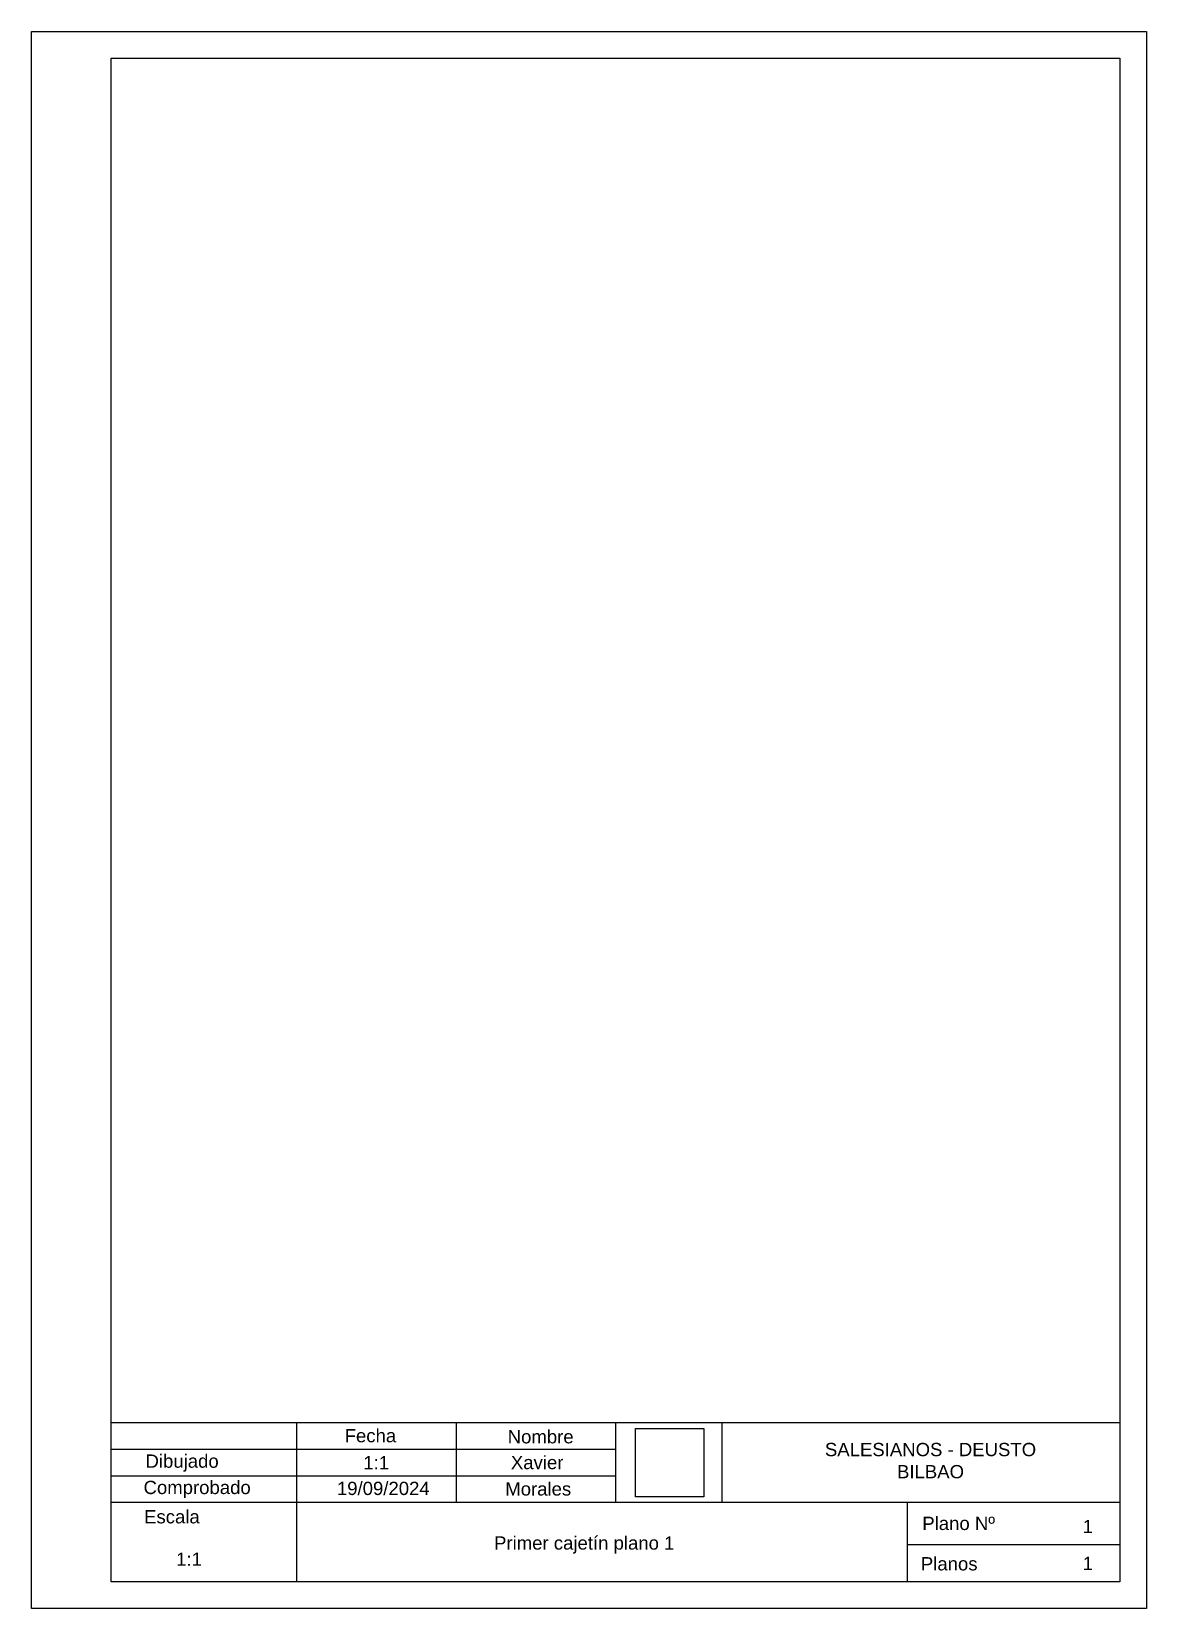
# Model space of a CAD drawing. Header units: millimetres. Extents: x 2016 to 2226, y 2242 to 2539.
import ezdxf

# ---------------------------------------------------------------- set-up
doc = ezdxf.new("R2010")
doc.units = ezdxf.units.MM
doc.layers.add('Caj_Borde', color=2, linetype='Continuous')
doc.layers.add('Caj_text_editar', color=6, linetype='Continuous')
doc.layers.add('Caj_texto_fijo', color=7, linetype='Continuous', plot=False)
doc.layers.add('Cajetin', color=7, linetype='Continuous', plot=False)
doc.styles.get("Standard").update_dxf_attribs({"font": 'arial.ttf'})
picture_1 = doc.add_image_def('image1.png', size_in_pixel=(225, 225))

msp = doc.modelspace()

# ---------------------------------------------------------------- linework, layer by layer
for p, q in [((2030.76, 2276.83), (2220.76, 2276.83)), ((2065.76, 2246.83), (2065.76, 2276.83)), ((2095.76, 2276.83), (2095.76, 2261.83)), ((2125.76, 2276.83), (2125.76, 2261.83)), ((2145.76, 2276.83), (2145.76, 2261.83)), ((2030.76, 2261.83), (2220.76, 2261.83)), ((2180.76, 2246.83), (2180.76, 2261.83)), ((2220.76, 2253.83), (2180.76, 2253.83))]:
    msp.add_line(p, q)
msp.add_lwpolyline([(2030.76, 2533.83), (2220.76, 2533.83), (2220.76, 2246.83), (2030.76, 2246.83)], close=True)
at = {"layer": 'Caj_Borde'}
msp.add_lwpolyline([(2015.76, 2538.83), (2225.76, 2538.83), (2225.76, 2241.83), (2015.76, 2241.83)], close=True, dxfattribs=at)
at = {"layer": 'Cajetin'}
for p, q in [((2030.76, 2271.83), (2125.76, 2271.83)), ((2030.76, 2266.83), (2125.76, 2266.83))]:
    msp.add_line(p, q, dxfattribs=at)

# ---------------------------------------------------------------- texts
at = {"layer": 'Caj_text_editar', "char_height": 2.5, "attachment_point": 1}
for s, width, insert in [('1:1', 4.8216, (2078.26, 2270.54)), ('Xavier', 4.8216, (2106.05, 2270.56)), ('19/09/2024', 4.8216, (2073.28, 2265.69)), ('Morales', 4.8216, (2104.99, 2265.59)), ('1', 3.8577, (2213.76, 2258.51)), ('Primer cajetín plano 1', 46.3053, (2102.88, 2255.41)), ('1:1', 4.8216, (2043, 2252.36)), ('1', 4.8216, (2213.76, 2251.57))]:
    msp.add_mtext_dynamic_manual_height_columns(s, width=width, gutter_width=12.5, heights=[0], dxfattribs=dict(at, insert=insert))
at = {"layer": 'Caj_texto_fijo', "char_height": 2.5}
for s, width, insert, attachment_point in [('Fecha', 9.4868, (2074.74, 2275.62), 1), ('Nombre', 9.4868, (2105.45, 2275.42), 1), ('SALESIANOS - DEUSTO BILBAO', 41.1346, (2185.09, 2273.01), 2), ('Dibujado', 14.1272, (2037.23, 2270.83), 1), ('Comprobado', 20.531, (2036.86, 2265.87), 1), ('Escala', 11.1573, (2036.96, 2260.35), 1), ('Plano Nº', 14.4057, (2183.54, 2259.1), 1), ('Planos', 10.9717, (2183.27, 2251.49), 1)]:
    msp.add_mtext_dynamic_manual_height_columns(s, width=width, gutter_width=12.5, heights=[0], dxfattribs=dict(at, insert=insert, attachment_point=attachment_point))

# ---------------------------------------------------------------- pictures from other files: only their frames are drawn
at = {"layer": 'Caj_Borde'}
image = msp.add_image(picture_1, insert=(2129.53, 2262.87), size_in_units=(12.85, 12.85), dxfattribs=at)
image.dxf.flags = 7

doc.saveas('drawing.dxf')
